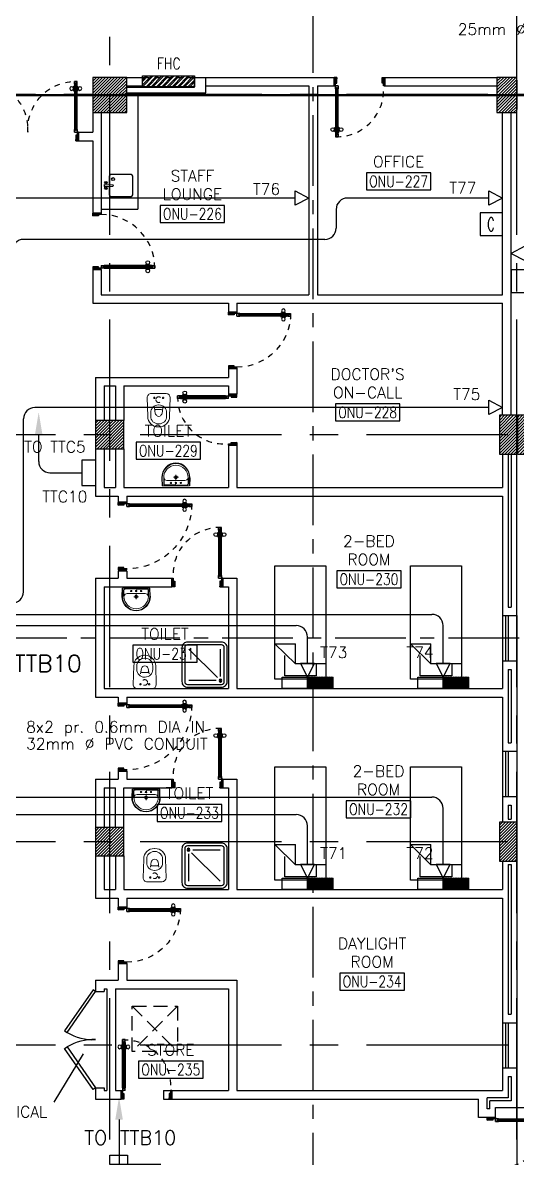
# Model space of a CAD drawing. Extents: x -0.3 to 92.6, y -1.1 to 78.4.
# Drawn here: x 31.34 to 40.09, y 14.55 to 34.64 of the extents above; entities that cross this region are included whole.
import ezdxf
from ezdxf.enums import TextEntityAlignment as Align

# ---------------------------------------------------------------- set-up
doc = ezdxf.new("R2010")
doc.units = 0
doc.header["$MEASUREMENT"] = 0
for name, pattern in [('CENTER', [2, 1.25, -0.25, 0.25, -0.25]), ('CENTERX2', [4, 2.5, -0.5, 0.5, -0.5]), ('DASHED', [0.75, 0.5, -0.25]), ('HIDDEN', [0.375, 0.25, -0.125]), ('HIDDEN2', [0.1875, 0.125, -0.0625])]:
    doc.linetypes.add(name, pattern=pattern)
doc.layers.get('0').update_dxf_attribs({"color": 11, "linetype": 'CONTINUOUS'})
for name, color, linetype in [('AXES', 11, 'CENTERX2'), ('AXES1', 11, 'CENTER'), ('COL', 11, 'CONTINUOUS'), ('DOOR', 11, 'CONTINUOUS'), ('E-CO', 6, 'CONTINUOUS'), ('E-TEL', 4, 'CONTINUOUS'), ('E-TEXT', 2, 'CONTINUOUS'), ('E-WIRE', 4, 'CONTINUOUS'), ('EJ', 11, 'CONTINUOUS'), ('FHC', 11, 'CONTINUOUS'), ('FIX', 11, 'CONTINUOUS'), ('FUR', 11, 'CONTINUOUS'), ('HAT', 11, 'CONTINUOUS'), ('INSUL', 11, 'CONTINUOUS'), ('ME-FIX', 11, 'CONTINUOUS'), ('RM-BOX', 11, 'CONTINUOUS'), ('RM-NAME', 11, 'CONTINUOUS'), ('RM-NO', 11, 'CONTINUOUS'), ('ROOF', 11, 'CONTINUOUS'), ('SHAFT', 11, 'CONTINUOUS'), ('WALL', 11, 'CONTINUOUS'), ('WIN', 11, 'CONTINUOUS')]:
    doc.layers.add(name, color=color, linetype=linetype)
doc.styles.add('ROMANS', font='ROMANS.shx', dxfattribs={"width": 0.6})
doc.styles.get("Standard").update_dxf_attribs({"font": 'TXT.shx'})

# ---------------------------------------------------------------- blocks, each defined once
blk = doc.blocks.new('D1000')
at = {"layer": 'DOOR', "color": 7, "linetype": 'ByBlock'}
for p, q in [((0, 0), (-150, 0)), ((-150, 0), (-150, -25)), ((-150, 0), (0, 0)), ((0, -50), (-114, 0)), ((0, -50), (-40, 0)), ((0, -50), (0, 0)), ((-1050, -25), (-1100, -25)), ((-1100, -75), (-1100, -25)), ((-1100, -25), (-1100, -75)), ((-1050, -75), (-1100, -75)), ((-1050, -42), (-1070, -42)), ((-1070, -42), (-1070, -58)), ((-1050, -58), (-1070, -58)), ((-1050, -25), (-1050, -42)), ((-1050, -58), (-1050, -75)), ((-928, -18), (-1018, -18)), ((-1018, -25), (-1018, -18)), ((-1018, -75), (-1018, -82)), ((-928, -82), (-1018, -82)), ((-1005, -9), (-940, -9)), ((-1005, -18), (-1005, -9)), ((-1005, -18), (-940, -18)), ((-1005, -82), (-940, -82)), ((-1005, -82), (-1005, -91)), ((-1005, -91), (-940, -91)), ((-940, -18), (-940, -9)), ((-940, -82), (-940, -91)), ((-928, -25), (-928, -18)), ((-928, -75), (-928, -82)), ((-200, -42), (-200, -25)), ((-200, -25), (-150, -25)), ((-180, -42), (-200, -42)), ((-200, -75), (-200, -58)), ((-200, -58), (-180, -58)), ((-150, -75), (-200, -75)), ((-180, -58), (-180, -42)), ((-150, -75), (-150, -25)), ((-150, -25), (-100, -25)), ((-100, -25), (-100, -50)), ((0, -50), (-100, -37)), ((-100, -50), (0, -50)), ((-150, -975), (-100, -975)), ((-150, -1000), (-150, -975)), ((-150, -1000), (0, -1000)), ((0, -1000), (-150, -1000)), ((0, -950), (-114, -1000)), ((-100, -975), (-100, -950)), ((0, -950), (-100, -963)), ((-100, -950), (0, -950)), ((0, -950), (-40, -1000)), ((0, -950), (0, -1000))]:
    blk.add_line(p, q, dxfattribs=at)
at = {"layer": 'DOOR', "linetype": 'ByBlock'}
for p, q in [((-200, -25), (-1050, -25)), ((-200, -42), (-1050, -42)), ((-200, -58), (-1050, -58)), ((-1050, -75), (-200, -75))]:
    blk.add_line(p, q, dxfattribs=at)
at = {"layer": 'DOOR', "color": 7, "linetype": 'ByBlock'}
for centre in [(-973, 23), (-973, -124)]:
    blk.add_circle(centre, 32.4, dxfattribs=at)
for centre, radius, start, end in [((0, -50), 134, 158.1598, 169.28), ((0, -50), 74.4, 137.7764, 180), ((0, -50), 54.4, 113.2074, 180), ((0, -50), 154, 161.1053, 166.2858), ((0, -50), 114, 154.0838, 167.3774), ((0, -50), 94.4, 148.0182, 180), ((0, -50), 34.4, 90, 180), ((0, -50), 14.4, 90, 180), ((0, -950), 154, 193.7142, 198.8947), ((0, -950), 134, 190.72, 201.8402), ((0, -950), 94.4, 180, 211.9818), ((0, -950), 74.4, 180, 222.2236), ((0, -950), 54.4, 180, 246.7926), ((0, -950), 34.4, 180, 270), ((0, -950), 14.4, 180, 270)]:
    blk.add_arc(centre, radius, start, end, dxfattribs=at)
at = {"layer": 'DOOR', "linetype": 'HIDDEN', "ltscale": 0.5}
blk.add_arc((-149, -24), 951, 180.0434, 269.9667, dxfattribs=at)
blk = doc.blocks.new('WC1')
at = {"layer": 'FIX', "lineweight": 20}
for p, q in [((-210, 204), (-538, 194)), ((-727, 5), (-727, -5)), ((-674, 5), (-674, -5)), ((-534, 24), (-540, 0)), ((-540, 0), (-534, -24)), ((-475, 141), (-538, 141)), ((-395, 76), (-490, 60)), ((-339, 5), (-339, -5)), ((-137, 0), (-137, 131)), ((-137, -131), (-137, 0)), ((-538, -141), (-475, -141)), ((-538, -194), (-210, -204)), ((-490, -60), (-395, -76)), ((-213, -204), (-210, -204))]:
    blk.add_line(p, q, dxfattribs=at)
at = {"layer": 'FIX', "linetype": 'Continuous', "lineweight": 20}
blk.add_line((-420, -47), (-420, 45), dxfattribs=at)
at = {"layer": 'FIX', "linetype": 'HIDDEN2', "lineweight": 20, "ltscale": 0.3}
blk.add_circle((-245, 0), 49.8, dxfattribs=at)
at = {"layer": 'FIX', "linetype": 'HIDDEN', "lineweight": 20, "ltscale": 0.05}
for centre in [(-213, 78), (-213, -77)]:
    blk.add_circle(centre, 11.6, dxfattribs=at)
at = {"layer": 'FIX', "lineweight": 20}
for centre, radius, start, end in [((-210, 131), 73, 360, 90), ((-538, 5), 189, 90, 180), ((-538, 5), 136, 90, 180), ((-473, -7), 68.2, 128.9242, 152.8468), ((-464, -18), 82, 108.496, 128.9242), ((-475, 5), 136, 360, 90), ((-538, -5), 189, 180, 270), ((-538, -5), 136, 180, 270), ((-473, 7), 68.2, 207.1532, 231.0758), ((-464, 18), 82, 231.0758, 251.504), ((-475, -5), 136, 270, 0), ((-210, -131), 73, 270, 0)]:
    blk.add_arc(centre, radius, start, end, dxfattribs=at)
at = {"layer": 'FIX', "linetype": 'Continuous', "lineweight": 20}
for centre, start, end in [((-443, 46), 357.6662, 91.6121), ((-442, -46), 268.3879, 2.3338)]:
    blk.add_arc(centre, 22.3, start, end, dxfattribs=at)
blk = doc.blocks.new('LAV1')
at = {"layer": 'FIX', "linetype": 'DASHED', "lineweight": 20, "ltscale": 0.05}
for p, q in [((0, 170), (0, 270)), ((0, 170), (0, 270)), ((50, 220), (-50, 220))]:
    blk.add_line(p, q, dxfattribs=at)
at = {"layer": 'FIX', "linetype": 'ByBlock', "ltscale": 0.3}
for p, q in [((-280, 210), (-275, 50)), ((-245, 210), (-245, 85)), ((0, 60), (-220, 60)), ((0, 60), (220, 60)), ((245, 210), (245, 85)), ((280, 210), (275, 50))]:
    blk.add_line(p, q, dxfattribs=at)
at = {"layer": 'FIX', "linetype": 'Continuous', "lineweight": 20}
for p, q in [((-275, 210), (-275, 50)), ((0, 50), (-275, 50)), ((0, 50), (-252, 50)), ((0, 155), (-181, 155)), ((0, 155), (181, 155)), ((0, 50), (275, 50)), ((0, 50), (252, 50)), ((275, 210), (275, 50))]:
    blk.add_line(p, q, dxfattribs=at)
at = {"layer": 'FIX', "lineweight": 20}
for p, q in [((16, 107), (-15, 107)), ((0, 92), (0, 123))]:
    blk.add_line(p, q, dxfattribs=at)
for centre, radius in [((0, 220), 29.5), ((0, 220), 22.5), ((0, 107), 15.5)]:
    blk.add_circle(centre, radius, dxfattribs=at)
at = {"layer": 'FIX', "linetype": 'HIDDEN', "lineweight": 20, "ltscale": 0.05}
for centre in [(-100, 107), (100, 107)]:
    blk.add_circle(centre, 12.4, dxfattribs=at)
at = {"layer": 'FIX', "linetype": 'ByBlock', "ltscale": 0.3}
for centre, radius, start, end in [((7, 220), 287, 91.3776, 182.0064), ((-7, 220), 287, 357.9936, 88.6224), ((-220, 85), 24.9, 179.7021, 269.9486), ((220, 85), 24.9, 270.0514, 0.2979)]:
    blk.add_arc(centre, radius, start, end, dxfattribs=at)
at = {"layer": 'FIX', "linetype": 'Continuous', "lineweight": 20}
for centre, radius, start, end in [((8, 217), 283, 91.6988, 181.351), ((8, 212), 253, 91.7328, 180.4884), ((-8, 217), 283, 358.649, 88.3012), ((-8, 212), 253, 359.5116, 88.2672), ((-179, 222), 66.9, 190.2006, 268.0786), ((179, 222), 66.9, 271.9214, 349.7994)]:
    blk.add_arc(centre, radius, start, end, dxfattribs=at)
blk = doc.blocks.new('SHR1')
at = {"layer": 'FIX'}
for p, q in [((-196, 196), (-700, 700)), ((-143, 218), (-143, 700)), ((-218, 143), (-700, 143))]:
    blk.add_line(p, q, dxfattribs=at)
for points in [[(-825, 125), (-825, 725, -0.414214), (-725, 825), (-125, 825, -0.414214), (-25, 725), (-25, 125, -0.414214), (-125, 25), (-725, 25, -0.414214)], [(-775, 125), (-775, 725, -0.414214), (-725, 775), (-125, 775, -0.414214), (-75, 725), (-75, 125, -0.414214), (-125, 75), (-725, 75, -0.414214)]]:
    blk.add_lwpolyline(points, format="xyb", close=True, dxfattribs=at)
for radius in [25, 15]:
    blk.add_circle((-143, 143), radius, dxfattribs=at)
blk = doc.blocks.new('C11')
at = {"layer": 'HAT'}
h = blk.add_hatch(dxfattribs=at)
h.set_pattern_fill('ANSI31', color=256, scale=300, style=0)
h.set_pattern_definition([(45, (-248556.182, -75061.005), (-26.5165043, 26.5165043), [])])
h.paths.add_polyline_path([(300, 700), (0, 700), (0, 350), (300, 350)])
h.paths.add_polyline_path([(300, 350), (0, 350), (0, 0), (300, 0)])
at = {"layer": 'COL'}
blk.add_lwpolyline([(300, 700), (300, 0), (0, 0), (0, 700)], close=True, dxfattribs=at)
blk = doc.blocks.new('C11D')
at = {"layer": 'COL', "linetype": 'ByBlock'}
for p in [(-320, 0), (0, 0)]:
    blk.add_blockref('C11', p, dxfattribs=at)
blk = doc.blocks.new('C7')
at = {"layer": 'HAT'}
h = blk.add_hatch(dxfattribs=at)
h.set_pattern_fill('ANSI31', color=256, scale=300, style=0)
h.set_pattern_definition([(45, (-248876.182, -51411.005), (-26.5165043, 26.5165043), [])])
h.paths.add_polyline_path([(350, 300), (250, 300), (0, 300), (0, 0), (350, 0)])
at = {"layer": 'COL'}
blk.add_lwpolyline([(0, 300), (0, 0), (350, 0), (350, 300)], close=True, dxfattribs=at)
blk = doc.blocks.new('C5')
at = {"layer": 'HAT', "linetype": 'ByBlock'}
h = blk.add_hatch(dxfattribs=at)
h.set_pattern_fill('ANSI31', color=256, scale=300, style=0)
h.set_pattern_definition([(45, (-223356.182, -51411.005), (-26.516504, 26.516504), [])])
h.paths.add_polyline_path([(300, 300), (0, 300), (0, 0), (300, 0)])
h.paths.add_polyline_path([(600, 300), (300, 300), (300, 0), (600, 0)])
at = {"layer": 'COL'}
blk.add_lwpolyline([(600, 300), (0, 300), (0, 0), (600, 0)], close=True, dxfattribs=at)
blk = doc.blocks.new('RM1')
at = {"layer": 'RM-BOX'}
blk.add_lwpolyline([(570, -200), (-570, -200), (-570, -500), (570, -500)], close=True, dxfattribs=at)
at = {"layer": 'RM-NAME', "style": 'ROMANS'}
for tag, p in [('ROOMNAME1', (0, 324)), ('ROOMNAME2', (0, 0))]:
    blk.add_attdef(tag, text='', height=200, dxfattribs=at).set_placement(p, align=Align.MIDDLE)
at = {"layer": 'RM-NO', "style": 'ROMANS', "width": 0.8}
blk.add_attdef('ROOMNO', text='', height=200, dxfattribs=at).set_placement((0, -350), align=Align.MIDDLE)
blk = doc.blocks.new('DOOR90')
at = {"layer": 'DOOR', "linetype": 'ByBlock'}
for p, q in [((0, 0), (-150, 0)), ((-200, -25), (-1000, -25)), ((-200, -42), (-1000, -42)), ((-200, -58), (-1000, -58)), ((-1000, -75), (-200, -75))]:
    blk.add_line(p, q, dxfattribs=at)
at = {"layer": 'DOOR', "color": 0, "linetype": 'ByBlock'}
for p, q in [((-150, 0), (-150, -25)), ((-150, 0), (0, 0)), ((0, -50), (0, 0)), ((-1050, -25), (-1050, -75)), ((-1050, -75), (-1050, -25)), ((-1000, -25), (-1050, -25)), ((-1000, -75), (-1050, -75)), ((-1020, -42), (-1020, -58)), ((-1000, -42), (-1020, -42)), ((-1000, -58), (-1020, -58)), ((-1000, -25), (-1000, -42)), ((-1000, -58), (-1000, -75)), ((-968, -25), (-968, -18)), ((-878, -18), (-968, -18)), ((-968, -75), (-968, -82)), ((-878, -82), (-968, -82)), ((-955, -18), (-955, -9)), ((-955, -9), (-890, -9)), ((-955, -18), (-890, -18)), ((-955, -82), (-955, -91)), ((-955, -82), (-890, -82)), ((-955, -91), (-890, -91)), ((-890, -18), (-890, -9)), ((-890, -82), (-890, -91)), ((-878, -25), (-878, -18)), ((-878, -75), (-878, -82)), ((-200, -42), (-200, -25)), ((-200, -25), (-150, -25)), ((-180, -42), (-200, -42)), ((-200, -75), (-200, -58)), ((-200, -58), (-180, -58)), ((-150, -75), (-200, -75)), ((-180, -58), (-180, -42)), ((-150, -75), (-150, -25)), ((-150, -25), (-100, -25)), ((-100, -25), (-100, -50)), ((-100, -50), (0, -50)), ((-150, -900), (-150, -875)), ((-150, -875), (-100, -875)), ((0, -900), (-150, -900)), ((-150, -900), (0, -900)), ((-100, -850), (0, -850)), ((-100, -875), (-100, -850)), ((0, -850), (0, -900))]:
    blk.add_line(p, q, dxfattribs=at)
at = {"layer": 'DOOR', "color": 9, "linetype": 'ByBlock'}
for p, q in [((0, -50), (-114, 0)), ((0, -50), (-40, 0)), ((0, -50), (-100, -37)), ((0, -850), (-114, -900)), ((0, -850), (-100, -863)), ((0, -850), (-40, -900))]:
    blk.add_line(p, q, dxfattribs=at)
at = {"layer": 'DOOR', "color": 0, "linetype": 'ByBlock'}
for centre in [(-923, 24), (-923, -124)]:
    blk.add_circle(centre, 32.4, dxfattribs=at)
at = {"layer": 'DOOR', "color": 9, "linetype": 'ByBlock'}
for centre, radius, start, end in [((0, -50), 74.4, 137.7764, 180), ((0, -50), 54.4, 113.2074, 180), ((0, -50), 154, 161.1053, 166.2858), ((0, -50), 134, 158.1598, 169.28), ((0, -50), 114, 154.0838, 167.3774), ((0, -50), 94.4, 148.0182, 180), ((0, -50), 34.4, 90, 180), ((0, -50), 14.4, 90, 180), ((0, -850), 154, 193.7142, 198.8947), ((0, -850), 134, 190.72, 201.8402), ((0, -850), 94.4, 180, 211.9818), ((0, -850), 74.4, 180, 222.2236), ((0, -850), 54.4, 180, 246.7926), ((0, -850), 34.4, 180, 270), ((0, -850), 14.4, 180, 270)]:
    blk.add_arc(centre, radius, start, end, dxfattribs=at)
at = {"layer": 'DOOR', "linetype": 'HIDDEN', "ltscale": 0.5}
blk.add_arc((-222, -50), 828, 178.2701, 275.003, dxfattribs=at)
blk = doc.blocks.new('AH20A')
at = {"layer": 'FUR'}
for p, q in [((0, 0.5), (0, -0.5)), ((1, 0.5), (0, 0.5)), ((0.136, 0.5), (0.136, -0.099)), ((1, -0.5), (1, 0.5)), ((0.136, 0.311), (0.028, 0.311)), ((0.028, 0.311), (0.028, -0.309)), ((0.136, -0.099), (0.313, -0.5)), ((0.136, -0.099), (0.313, -0.099)), ((0.313, -0.5), (0.313, -0.099)), ((0.028, -0.309), (0.208, -0.309)), ((0, -0.5), (1, -0.5))]:
    blk.add_line(p, q, dxfattribs=at)
blk = doc.blocks.new('DOOR100')
at = {"layer": 'DOOR', "color": 0, "linetype": 'ByBlock'}
for p, q in [((-92, 1206), (-92, 1141)), ((-83, 1206), (-92, 1206)), ((-83, 1129), (-83, 1219)), ((-76, 1219), (-83, 1219)), ((-83, 1206), (-83, 1141)), ((-76, 1251), (-76, 1301)), ((-76, 1301), (-26, 1301)), ((-26, 1301), (-76, 1301)), ((-59, 1251), (-76, 1251)), ((-59, 1251), (-59, 1271)), ((-43, 1271), (-59, 1271)), ((-43, 1251), (-43, 1271)), ((-26, 1251), (-43, 1251)), ((-26, 1251), (-26, 1301)), ((-26, 1219), (-19, 1219)), ((-19, 1129), (-19, 1219)), ((-19, 1206), (-19, 1141)), ((-19, 1206), (-10, 1206)), ((-10, 1206), (-10, 1141)), ((-83, 1141), (-92, 1141)), ((-76, 1129), (-83, 1129)), ((-26, 1129), (-19, 1129)), ((-19, 1141), (-10, 1141)), ((-1201, 0), (-1201, 150)), ((-1201, 150), (-1176, 150)), ((-1201, 150), (-1201, 0)), ((-1151, 0), (-1201, 0)), ((-1176, 150), (-1176, 100)), ((-1176, 100), (-1151, 100)), ((-1151, 100), (-1151, 0)), ((-76, 200), (-59, 200)), ((-76, 150), (-76, 200)), ((-76, 150), (-26, 150)), ((-59, 200), (-59, 180)), ((-59, 180), (-43, 180)), ((-51, 100), (-51, 0)), ((-26, 100), (-51, 100)), ((-51, 0), (-1, 0)), ((-43, 200), (-26, 200)), ((-43, 180), (-43, 200)), ((-26, 200), (-26, 150)), ((-1, 150), (-26, 150)), ((-26, 150), (-26, 100)), ((-1, 150), (-1, 0))]:
    blk.add_line(p, q, dxfattribs=at)
at = {"layer": 'DOOR', "linetype": 'ByBlock'}
for p, q in [((-76, 1251), (-76, 200)), ((-59, 200), (-59, 1251)), ((-43, 200), (-43, 1251)), ((-26, 200), (-26, 1251))]:
    blk.add_line(p, q, dxfattribs=at)
at = {"layer": 'DOOR', "color": 9, "linetype": 'ByBlock'}
for p, q in [((-1151, 0), (-1201, 114)), ((-1151, 0), (-1201, 40)), ((-1151, 0), (-1164, 100)), ((-51, 0), (-1, 114)), ((-51, 0), (-38, 100)), ((-51, 0), (-1, 40))]:
    blk.add_line(p, q, dxfattribs=at)
at = {"layer": 'DOOR', "color": 0, "linetype": 'ByBlock'}
for centre in [(-125, 1174), (22, 1174)]:
    blk.add_circle(centre, 32.4, dxfattribs=at)
at = {"layer": 'DOOR', "linetype": 'HIDDEN', "ltscale": 0.5}
blk.add_arc((-27, 152), 1149, 89.961, 180.0931, dxfattribs=at)
at = {"layer": 'DOOR', "color": 9, "linetype": 'ByBlock'}
for centre, radius, start, end in [((-1151, 0), 154, 103.7142, 108.8947), ((-1151, 0), 134, 100.72, 111.8402), ((-1151, 0), 94.4, 90, 121.9818), ((-1151, 0), 74.4, 90, 132.2236), ((-1151, 0), 54.4, 90, 156.7926), ((-1151, 0), 34.4, 90, 180), ((-1151, 0), 14.4, 90, 180), ((-51, 0), 94.4, 58.0182, 90), ((-51, 0), 74.4, 47.7764, 90), ((-51, 0), 54.4, 23.2074, 90), ((-51, 0), 34.4, 0, 90), ((-51, 0), 14.4, 0, 90), ((-51, 0), 134, 68.1598, 79.28), ((-51, 0), 114, 64.0838, 77.3774), ((-51, 0), 154, 71.1053, 76.2858)]:
    blk.add_arc(centre, radius, start, end, dxfattribs=at)
blk = doc.blocks.new('A$C272A55A0')
at = {"layer": 'DOOR', "color": 0, "linetype": 'ByBlock'}
for p, q in [((0, 900), (0, 1050)), ((50, 1050), (0, 1050)), ((50, 950), (50, 1050)), ((1750, 950), (1750, 1050)), ((1750, 1050), (1800, 1050)), ((1800, 1050), (1800, 900)), ((0, 900), (25, 900)), ((25, 950), (50, 950)), ((25, 900), (25, 950)), ((75, 900), (25, 900)), ((25, 850), (25, 900)), ((42, 850), (25, 850)), ((58, 870), (42, 870)), ((42, 870), (42, 850)), ((58, 850), (58, 870)), ((75, 850), (58, 850)), ((75, 900), (75, 850)), ((1725, 900), (1775, 900)), ((1725, 900), (1725, 850)), ((1725, 850), (1742, 850)), ((1742, 870), (1758, 870)), ((1742, 850), (1742, 870)), ((1775, 950), (1750, 950)), ((1758, 870), (1758, 850)), ((1758, 850), (1775, 850)), ((1775, 900), (1775, 950)), ((1800, 900), (1775, 900)), ((1775, 850), (1775, 900)), ((25, 50), (42, 50)), ((25, 50), (25, 0)), ((25, 0), (75, 0)), ((75, 0), (25, 0)), ((42, 50), (42, 30)), ((42, 30), (58, 30)), ((58, 50), (75, 50)), ((58, 50), (58, 30)), ((75, 50), (75, 0)), ((1718, 160), (1709, 160)), ((1709, 95), (1709, 160)), ((1718, 95), (1709, 95)), ((1725, 173), (1718, 173)), ((1718, 173), (1718, 83)), ((1718, 95), (1718, 160)), ((1725, 83), (1718, 83)), ((1742, 50), (1725, 50)), ((1725, 50), (1725, 0)), ((1775, 0), (1725, 0)), ((1725, 0), (1775, 0)), ((1742, 50), (1742, 30)), ((1758, 30), (1742, 30)), ((1775, 50), (1758, 50)), ((1758, 50), (1758, 30)), ((1775, 173), (1782, 173)), ((1775, 83), (1782, 83)), ((1775, 50), (1775, 0)), ((1782, 173), (1782, 83)), ((1782, 160), (1791, 160)), ((1782, 95), (1782, 160)), ((1782, 95), (1791, 95)), ((1791, 95), (1791, 160))]:
    blk.add_line(p, q, dxfattribs=at)
at = {"layer": 'DOOR', "color": 9, "linetype": 'ByBlock'}
for p, q in [((50, 1050), (0, 1010)), ((50, 1050), (0, 937)), ((50, 1050), (37, 950)), ((1750, 1050), (1800, 1010)), ((1750, 1050), (1800, 937)), ((1750, 1050), (1763, 950))]:
    blk.add_line(p, q, dxfattribs=at)
at = {"layer": 'DOOR', "linetype": 'ByBlock'}
for p, q in [((25, 850), (25, 50)), ((42, 850), (42, 50)), ((58, 850), (58, 50)), ((75, 50), (75, 850)), ((1725, 50), (1725, 850)), ((1742, 850), (1742, 50)), ((1758, 850), (1758, 50)), ((1775, 850), (1775, 50))]:
    blk.add_line(p, q, dxfattribs=at)
at = {"layer": 'DOOR', "color": 0, "linetype": 'ByBlock'}
for centre in [(1676, 128), (1824, 128)]:
    blk.add_circle(centre, 32.4, dxfattribs=at)
at = {"layer": 'DOOR', "color": 9, "linetype": 'ByBlock'}
for centre, radius, start, end in [((50, 1050), 54.4, 203.2074, 270), ((50, 1050), 34.4, 180, 270), ((50, 1050), 14.4, 180, 270), ((1750, 1050), 14.4, 270, 0), ((1750, 1050), 34.4, 270, 0), ((1750, 1050), 54.4, 270, 336.7926), ((50, 1050), 74.4, 227.7764, 270), ((50, 1050), 94.4, 238.0182, 270), ((50, 1050), 114, 244.0838, 257.3774), ((50, 1050), 134, 248.1598, 259.28), ((50, 1050), 154, 251.1053, 256.2858), ((1750, 1050), 74.4, 270, 312.2236), ((1750, 1050), 94.4, 270, 301.9818), ((1750, 1050), 114, 282.6226, 295.9162), ((1750, 1050), 134, 280.72, 291.8402), ((1750, 1050), 154, 283.7142, 288.8947)]:
    blk.add_arc(centre, radius, start, end, dxfattribs=at)
at = {"layer": 'DOOR', "linetype": 'HIDDEN', "ltscale": 0.5}
for centre, start, end in [((50, 851), 268.3174, 3.2965), ((1750, 851), 176.7035, 271.6826)]:
    blk.add_arc(centre, 851, start, end, dxfattribs=at)
at = {"layer": 'WALL', "linetype": 'ByBlock'}
blk.add_line((1800, 900), (1800, 1050), dxfattribs=at)
blk = doc.blocks.new('COL50')
at = {"layer": 'COL'}
blk.add_lwpolyline([(-250, 250), (-250, -250), (250, -250), (250, 250)], close=True, dxfattribs=at)
blk = doc.blocks.new('*X36')
at = {"color": 0}
for p, q in [((203889, 139878), (204361, 140350)), ((203889, 139931), (204308, 140350)), ((203889, 139984), (204255, 140350)), ((203889, 140037), (204201, 140350)), ((203889, 140090), (204148, 140350)), ((203889, 140143), (204095, 140350)), ((203889, 140196), (204042, 140350)), ((203889, 140249), (203989, 140350)), ((203889, 140302), (203936, 140350)), ((203914, 139850), (204389, 140325)), ((203967, 139850), (204389, 140272)), ((204020, 139850), (204389, 140219)), ((204073, 139850), (204389, 140166)), ((204126, 139850), (204389, 140113)), ((204179, 139850), (204389, 140060)), ((204232, 139850), (204389, 140006)), ((204285, 139850), (204389, 139953)), ((204338, 139850), (204389, 139900))]:
    blk.add_line(p, q, dxfattribs=at)
blk = doc.blocks.new('*X33')
at = {"color": 0}
for p, q in [((203889, 132665), (204373, 133150)), ((203889, 132718), (204320, 133150)), ((203889, 132771), (204267, 133150)), ((203889, 132824), (204214, 133150)), ((203889, 132877), (204161, 133150)), ((203889, 132930), (204108, 133150)), ((203889, 132983), (204055, 133150)), ((203889, 133036), (204002, 133150)), ((203889, 133089), (203949, 133150)), ((203889, 133143), (203896, 133150)), ((203926, 132650), (204389, 133112)), ((203979, 132650), (204389, 133059)), ((204032, 132650), (204389, 133006)), ((204085, 132650), (204389, 132953)), ((204138, 132650), (204389, 132900)), ((204191, 132650), (204389, 132847)), ((204244, 132650), (204389, 132794)), ((204297, 132650), (204389, 132741)), ((204350, 132650), (204389, 132688))]:
    blk.add_line(p, q, dxfattribs=at)

msp = doc.modelspace()

# ---------------------------------------------------------------- hatches: boundary and pattern name
at = {"layer": 'FHC', "linetype": 'ByBlock', "ltscale": 0.3}
h = msp.add_hatch(dxfattribs=at)
h.set_pattern_fill('ANSI32', color=11, scale=0.175, style=0)
h.set_pattern_definition([(45, (-198.73453, 2.453995), (-0.046403883, 0.046403883), []), (45, (-198.703594, 2.453995), (-0.046403883, 0.046403883), [])])
h.paths.add_polyline_path([(34.3817, 33.505), (34.3817, 33.695), (33.4617, 33.695), (33.4617, 33.505)])
h.paths.add_polyline_path([(33.249, 33.0839), (33.249, 33.5047), (33.5115, 33.5047), (33.5115, 33.0839)], flags=9)

# ---------------------------------------------------------------- linework, layer by layer
at = {"layer": 'AXES'}
for p, q in [((32.8817, -1.1143), (32.8817, 77.6984)), ((40.0817, -1.1143), (40.0817, 77.3484)), ((91.5717, 33.37), (23.8817, 33.37)), ((91.5717, 33.35), (23.8817, 33.35)), ((91.9217, 27.35), (23.8817, 27.35)), ((91.9217, 20.15), (23.8817, 20.15)), ((91.9217, 16.55), (23.8817, 16.55))]:
    msp.add_line(p, q, dxfattribs=at)
at = {"layer": 'AXES1'}
for p, q in [((36.4817, 5.75), (36.4817, 64.57)), ((82.1217, 23.75), (23.8817, 23.75))]:
    msp.add_line(p, q, dxfattribs=at)
at = {"layer": 'COL', "linetype": 'ByBlock'}
msp.add_line((40.0817, 33.62), (40.0817, 33.1), dxfattribs=at)
at = {"layer": 'E-CO', "color": 4}
for points in [[(39.8317, 31.2728), (39.4317, 31.2728), (39.4317, 30.8728), (39.8317, 30.8728)], [(40.3817, 30.2646), (39.9817, 30.2646), (39.9817, 29.8646), (40.3817, 29.8646)]]:
    msp.add_lwpolyline(points, close=True, dxfattribs=at)
at = {"layer": 'E-TEL', "color": 4}
for p, q in [((32.3865, 26.9007), (32.3865, 26.4519)), ((32.6317, 26.9007), (32.3865, 26.9007)), ((32.6317, 26.9007), (32.6317, 26.4519)), ((32.3865, 26.4519), (32.6317, 26.4519)), ((36.5068, 23.3015), (36.2543, 23.3015)), ((36.2543, 23.3015), (36.3805, 23.0594)), ((36.3805, 23.0594), (36.5068, 23.3015)), ((38.9068, 23.3015), (38.6543, 23.3015)), ((38.6543, 23.3015), (38.7805, 23.0594)), ((38.7805, 23.0594), (38.9068, 23.3015)), ((35.9317, 23.0594), (36.8317, 23.0594)), ((35.9317, 22.86), (35.9317, 23.0594)), ((36.3805, 22.86), (36.3805, 23.0594)), ((36.781, 22.86), (36.3805, 23.0468)), ((36.7515, 22.86), (36.3805, 23.033)), ((36.7219, 22.86), (36.3805, 23.0192)), ((36.6923, 22.86), (36.3805, 23.0054)), ((36.6627, 22.86), (36.3805, 22.9916)), ((36.6332, 22.86), (36.3805, 22.9778)), ((36.6036, 22.86), (36.3805, 22.964)), ((36.574, 22.86), (36.3805, 22.9502)), ((36.5444, 22.86), (36.3805, 22.9364)), ((36.5148, 22.86), (36.3805, 22.9226)), ((36.4853, 22.86), (36.3805, 22.9088)), ((36.8106, 22.86), (36.3831, 23.0594)), ((36.8317, 22.864), (36.4127, 23.0594)), ((36.8317, 22.8778), (36.4423, 23.0594)), ((36.8317, 22.8916), (36.4718, 23.0594)), ((36.8317, 22.9054), (36.5014, 23.0594)), ((36.8317, 22.9192), (36.531, 23.0594)), ((36.8317, 22.9329), (36.5606, 23.0594)), ((36.8317, 22.9467), (36.5901, 23.0594)), ((36.8317, 22.9605), (36.6197, 23.0594)), ((36.8317, 22.9743), (36.6493, 23.0594)), ((36.8317, 22.9881), (36.6789, 23.0594)), ((36.8317, 23.0019), (36.7085, 23.0594)), ((36.8317, 23.0157), (36.738, 23.0594)), ((36.8317, 23.0295), (36.7676, 23.0594)), ((36.8317, 23.0433), (36.7972, 23.0594)), ((36.8316, 23.0571), (36.8268, 23.0594)), ((36.8317, 22.86), (36.8317, 23.0594)), ((38.3317, 23.0594), (39.2317, 23.0594)), ((38.3317, 22.86), (38.3317, 23.0594)), ((38.7805, 22.86), (38.7805, 23.0594)), ((39.181, 22.86), (38.7805, 23.0468)), ((39.1515, 22.86), (38.7805, 23.033)), ((39.1219, 22.86), (38.7805, 23.0192)), ((39.0923, 22.86), (38.7805, 23.0054)), ((39.0627, 22.86), (38.7805, 22.9916)), ((39.0332, 22.86), (38.7805, 22.9778)), ((39.0036, 22.86), (38.7805, 22.964)), ((38.974, 22.86), (38.7805, 22.9502)), ((38.9444, 22.86), (38.7805, 22.9364)), ((38.9148, 22.86), (38.7805, 22.9226)), ((38.8853, 22.86), (38.7805, 22.9088)), ((39.2106, 22.86), (38.7831, 23.0594)), ((39.2317, 22.864), (38.8127, 23.0594)), ((39.2317, 22.8778), (38.8423, 23.0594)), ((39.2317, 22.8916), (38.8718, 23.0594)), ((39.2317, 22.9054), (38.9014, 23.0594)), ((39.2317, 22.9192), (38.931, 23.0594)), ((39.2317, 22.9329), (38.9606, 23.0594)), ((39.2317, 22.9467), (38.9901, 23.0594)), ((39.2317, 22.9605), (39.0197, 23.0594)), ((39.2317, 22.9743), (39.0493, 23.0594)), ((39.2317, 22.9881), (39.0789, 23.0594)), ((39.2317, 23.0019), (39.1085, 23.0594)), ((39.2317, 23.0157), (39.138, 23.0594)), ((39.2317, 23.0295), (39.1676, 23.0594)), ((39.2317, 23.0433), (39.1972, 23.0594)), ((39.2316, 23.0571), (39.2268, 23.0594)), ((39.2317, 22.86), (39.2317, 23.0594)), ((36.8317, 22.86), (35.9317, 22.86)), ((36.4557, 22.86), (36.3805, 22.8951)), ((36.4261, 22.86), (36.3805, 22.8813)), ((39.2317, 22.86), (38.3317, 22.86)), ((38.8557, 22.86), (38.7805, 22.8951)), ((38.8261, 22.86), (38.7805, 22.8813)), ((36.5068, 19.7465), (36.2543, 19.7465)), ((36.2543, 19.7465), (36.3805, 19.5044)), ((36.3805, 19.5044), (36.5068, 19.7465)), ((38.9068, 19.7465), (38.6543, 19.7465)), ((38.6543, 19.7465), (38.7805, 19.5044)), ((38.7805, 19.5044), (38.9068, 19.7465)), ((35.9317, 19.5044), (36.8317, 19.5044)), ((35.9317, 19.305), (35.9317, 19.5044)), ((36.3805, 19.305), (36.3805, 19.5044)), ((36.781, 19.305), (36.3805, 19.4918)), ((36.8106, 19.305), (36.3831, 19.5044)), ((36.8317, 19.309), (36.4127, 19.5044)), ((36.8317, 19.3228), (36.4423, 19.5044)), ((36.8317, 19.3366), (36.4718, 19.5044)), ((36.8317, 19.3504), (36.5014, 19.5044)), ((36.8317, 19.3642), (36.531, 19.5044)), ((36.8317, 19.3779), (36.5606, 19.5044)), ((36.8317, 19.3917), (36.5901, 19.5044)), ((36.8317, 19.4055), (36.6197, 19.5044)), ((36.8317, 19.4193), (36.6493, 19.5044)), ((36.8317, 19.4331), (36.6789, 19.5044)), ((36.8317, 19.4469), (36.7085, 19.5044)), ((36.8317, 19.4607), (36.738, 19.5044)), ((36.8317, 19.4745), (36.7676, 19.5044)), ((36.8317, 19.4883), (36.7972, 19.5044)), ((36.8316, 19.5021), (36.8268, 19.5044)), ((36.8317, 19.305), (36.8317, 19.5044)), ((38.3317, 19.5044), (39.2317, 19.5044)), ((38.3317, 19.305), (38.3317, 19.5044)), ((38.7805, 19.305), (38.7805, 19.5044)), ((39.181, 19.305), (38.7805, 19.4918)), ((39.2106, 19.305), (38.7831, 19.5044)), ((39.2317, 19.309), (38.8127, 19.5044)), ((39.2317, 19.3228), (38.8423, 19.5044)), ((39.2317, 19.3366), (38.8718, 19.5044)), ((39.2317, 19.3504), (38.9014, 19.5044)), ((39.2317, 19.3642), (38.931, 19.5044)), ((39.2317, 19.3779), (38.9606, 19.5044)), ((39.2317, 19.3917), (38.9901, 19.5044)), ((39.2317, 19.4055), (39.0197, 19.5044)), ((39.2317, 19.4193), (39.0493, 19.5044)), ((39.2317, 19.4331), (39.0789, 19.5044)), ((39.2317, 19.4469), (39.1085, 19.5044)), ((39.2317, 19.4607), (39.138, 19.5044)), ((39.2317, 19.4745), (39.1676, 19.5044)), ((39.2317, 19.4883), (39.1972, 19.5044)), ((39.2316, 19.5021), (39.2268, 19.5044)), ((39.2317, 19.305), (39.2317, 19.5044)), ((36.8317, 19.305), (35.9317, 19.305)), ((36.7515, 19.305), (36.3805, 19.478)), ((36.7219, 19.305), (36.3805, 19.4642)), ((36.6923, 19.305), (36.3805, 19.4504)), ((36.6627, 19.305), (36.3805, 19.4366)), ((36.6332, 19.305), (36.3805, 19.4228)), ((36.6036, 19.305), (36.3805, 19.409)), ((36.574, 19.305), (36.3805, 19.3952)), ((36.5444, 19.305), (36.3805, 19.3814)), ((36.5148, 19.305), (36.3805, 19.3676)), ((36.4853, 19.305), (36.3805, 19.3538)), ((36.4557, 19.305), (36.3805, 19.3401)), ((36.4261, 19.305), (36.3805, 19.3263)), ((39.2317, 19.305), (38.3317, 19.305)), ((39.1515, 19.305), (38.7805, 19.478)), ((39.1219, 19.305), (38.7805, 19.4642)), ((39.0923, 19.305), (38.7805, 19.4504)), ((39.0627, 19.305), (38.7805, 19.4366)), ((39.0332, 19.305), (38.7805, 19.4228)), ((39.0036, 19.305), (38.7805, 19.409)), ((38.974, 19.305), (38.7805, 19.3952)), ((38.9444, 19.305), (38.7805, 19.3814)), ((38.9148, 19.305), (38.7805, 19.3676)), ((38.8853, 19.305), (38.7805, 19.3538)), ((38.8557, 19.305), (38.7805, 19.3401)), ((38.8261, 19.305), (38.7805, 19.3263))]:
    msp.add_line(p, q, dxfattribs=at)
for points in [[(36.1645, 31.4099), (36.1645, 31.6625), (36.4067, 31.5362), (36.4067, 31.5362)], [(39.5895, 31.4099), (39.5895, 31.6625), (39.8317, 31.5362), (39.8317, 31.5362)], [(40.2238, 30.4315), (40.2238, 30.684), (39.9817, 30.5577), (39.9817, 30.5577)], [(39.5895, 27.7059), (39.5895, 27.9584), (39.8317, 27.8321), (39.8317, 27.8321)]]:
    msp.add_lwpolyline(points, close=True, dxfattribs=at)
at = {"layer": 'E-TEXT', "color": 11}
msp.add_line((32.4116, 16.3967), (31.8941, 15.5434), dxfattribs=at)
msp.add_lwpolyline([(33.7881, 14.4407), (32.8821, 14.4407), (32.8821, 14.6048), (33.1951, 14.6048), (33.1951, 14.2693)], dxfattribs=at)
at = {"layer": 'E-WIRE', "color": 4}
for p, q in [((36.1645, 31.5362), (31.1567, 31.5362)), ((31.8255, 26.6763), (32.3865, 26.6763)), ((29.7922, 24.173), (38.5805, 24.173)), ((29.9422, 23.973), (36.1805, 23.973)), ((29.8467, 20.9409), (38.5805, 20.9409)), ((29.6422, 20.6303), (36.1805, 20.6303)), ((33.0474, 15.2353), (33.0474, 13.7179))]:
    msp.add_line(p, q, dxfattribs=at)
at = {"layer": 'E-WIRE', "linetype": 'Continuous'}
for p, q in [((39.5895, 31.5362), (37.0864, 31.5362)), ((36.8864, 31.3362), (36.8864, 31.0045)), ((36.6864, 30.8045), (31.3567, 30.8045)), ((39.5895, 27.8321), (31.5567, 27.8321)), ((31.6255, 26.8763), (31.6255, 27.35))]:
    msp.add_line(p, q, dxfattribs=at)
at = {"layer": 'E-WIRE', "color": 4, "linetype": 'ByBlock'}
for p, q in [((31.3567, 24.573), (31.3567, 27.6321)), ((38.7805, 23.3015), (38.7805, 23.973)), ((36.3805, 23.3015), (36.3805, 23.773)), ((38.7805, 19.7465), (38.7805, 20.7409)), ((36.3805, 19.7465), (36.3805, 20.4303))]:
    msp.add_line(p, q, dxfattribs=at)
at = {"layer": 'E-WIRE', "linetype": 'Continuous'}
for centre, start, end in [((37.0864, 31.3362), 90, 180), ((36.6864, 31.0045), 270, 0), ((31.3567, 30.6045), 90, 180), ((31.5567, 27.6321), 90, 180), ((31.8255, 26.8763), 180, 270)]:
    msp.add_arc(centre, 0.2, start, end, dxfattribs=at)
at = {"layer": 'E-WIRE', "color": 4, "linetype": 'Continuous'}
for centre, start, end in [((31.1567, 24.573), 270, 0), ((38.5805, 23.973), 0, 90), ((36.1805, 23.773), 0, 90)]:
    msp.add_arc(centre, 0.2, start, end, dxfattribs=at)
at = {"layer": 'E-WIRE', "color": 4}
for centre in [(38.5805, 20.7409), (36.1805, 20.4303)]:
    msp.add_arc(centre, 0.2, 0, 90, dxfattribs=at)
for points in [[(31.6921, 27.35), (31.5588, 27.35), (31.6255, 27.75)], [(33.1141, 15.2353), (32.9807, 15.2353), (33.0474, 15.6353)]]:
    msp.add_solid(points, dxfattribs=at)
at = {"layer": 'EJ'}
for p, q in [((40.0817, 33.62), (40.0817, 36.72)), ((40.0817, 15.45), (40.0817, 13.35))]:
    msp.add_line(p, q, dxfattribs=at)
at = {"layer": 'EJ', "color": 8}
for p, q in [((6.8367, 33.37), (82.3717, 33.37)), ((6.8367, 33.35), (82.3717, 33.35))]:
    msp.add_line(p, q, dxfattribs=at)
at = {"layer": 'FHC', "color": 250, "linetype": 'HIDDEN', "ltscale": 0.25}
msp.add_line((33.4714, 33.67), (34.366, 33.67), dxfattribs=at)
at = {"layer": 'FHC', "linetype": 'ByBlock', "ltscale": 0.3}
msp.add_lwpolyline([(33.4617, 33.695), (34.3817, 33.695), (34.3817, 33.505), (33.4617, 33.505)], close=True, dxfattribs=at)
at = {"layer": 'INSUL'}
for p, q in [((39.9317, 27), (39.9317, 24.3)), ((39.9817, 27), (39.9817, 24.3)), ((39.9317, 24.3), (39.9817, 24.3)), ((39.9317, 23.2), (39.9817, 23.2)), ((39.9317, 23.2), (39.9317, 21.9)), ((39.9817, 23.2), (39.9817, 21.9)), ((39.9317, 21.9), (39.9817, 21.9)), ((39.9317, 20.8), (39.9817, 20.8)), ((39.9317, 20.8), (39.9317, 20.55)), ((39.9817, 20.8), (39.9817, 20.55)), ((39.9317, 20.55), (39.9817, 20.55)), ((39.9317, 19.75), (39.9317, 17.1)), ((39.9317, 19.75), (39.9817, 19.75)), ((39.9817, 19.75), (39.9817, 17.1)), ((39.9317, 17.1), (39.9817, 17.1)), ((39.9317, 16), (39.9817, 16)), ((39.9317, 16), (39.9317, 15.6209)), ((39.9817, 16), (39.9817, 15.5709)), ((39.5567, 15.425), (39.5567, 15.6209)), ((39.9317, 15.6209), (39.5567, 15.6209)), ((39.6067, 15.425), (39.6067, 15.5709)), ((39.9817, 15.5709), (39.6067, 15.5709)), ((39.6067, 15.425), (39.5567, 15.425))]:
    msp.add_line(p, q, dxfattribs=at)
at = {"layer": 'ME-FIX'}
for p, q in [((33.3817, 33.37), (33.3817, 31.3412)), ((33.2421, 31.9538), (32.921, 31.9538)), ((32.783, 31.7735), (32.9382, 31.7674)), ((32.783, 31.7735), (32.783, 31.7414)), ((32.783, 31.7414), (32.9382, 31.7475)), ((32.8712, 31.9039), (32.8712, 31.7674)), ((32.8712, 31.7475), (32.8712, 31.611)), ((33.292, 31.611), (33.292, 31.9039)), ((32.921, 31.5611), (33.2421, 31.5611)), ((32.7317, 31.3412), (33.3817, 31.3412))]:
    msp.add_line(p, q, dxfattribs=at)
for centre, radius in [((32.814, 31.8072), 0.0217), ((32.814, 31.8072), 0.014), ((32.9406, 31.8719), 0.0255), ((32.814, 31.7077), 0.0217), ((32.814, 31.7077), 0.014)]:
    msp.add_circle(centre, radius, dxfattribs=at)
for centre, radius, start, end in [((32.921, 31.9039), 0.0499, 90, 180), ((33.2421, 31.9039), 0.0499, 0, 90), ((32.9382, 31.7575), 0.00997, 270, 90), ((32.921, 31.611), 0.0499, 180, 270), ((33.2421, 31.611), 0.0499, 270, 0)]:
    msp.add_arc(centre, radius, start, end, dxfattribs=at)
at = {"layer": 'ROOF'}
msp.add_line((39.7067, 15.45), (49.7217, 15.45), dxfattribs=at)
at = {"layer": 'SHAFT', "color": 97, "linetype": 'HIDDEN'}
for p, q in [((34.0817, 17.24), (33.2817, 16.44)), ((33.2817, 17.24), (34.0817, 16.44))]:
    msp.add_line(p, q, dxfattribs=at)
msp.add_lwpolyline([(33.2817, 17.24), (34.0817, 17.24), (34.0817, 16.44), (33.2817, 16.44)], close=True, dxfattribs=at)
at = {"layer": 'WALL', "linetype": 'ByBlock'}
for p, q in [((33.1817, 33.67), (33.4617, 33.67)), ((34.3817, 33.67), (36.8498, 33.67)), ((34.3817, 33.495), (34.3817, 33.67)), ((36.8498, 33.67), (36.8498, 33.52)), ((37.7498, 33.67), (39.7317, 33.67)), ((37.7498, 33.67), (37.7498, 33.52)), ((33.1817, 33.52), (33.4617, 33.52)), ((33.1817, 33.495), (34.3817, 33.495)), ((33.1817, 33.395), (34.5817, 33.395)), ((34.5817, 33.52), (36.4067, 33.52)), ((34.5817, 33.395), (34.5817, 33.52)), ((36.4067, 33.52), (36.4067, 29.825)), ((36.5567, 33.52), (36.6919, 33.52)), ((36.5567, 33.52), (36.8498, 33.52)), ((36.5567, 33.52), (36.5567, 29.825)), ((37.7498, 33.52), (39.7283, 33.52)), ((32.7317, 33.05), (32.7317, 31.27)), ((32.3317, 32.55), (32.3317, 32.7)), ((32.5817, 32.55), (32.5817, 31.27)), ((32.5817, 31.27), (32.7317, 31.27)), ((32.5817, 30.27), (32.5817, 29.675)), ((32.5817, 30.27), (32.7317, 30.27)), ((32.7317, 30.27), (32.7317, 29.825)), ((32.7317, 29.825), (36.4067, 29.825)), ((36.5567, 29.825), (39.8317, 29.825)), ((32.5817, 29.675), (34.9817, 29.675)), ((34.9817, 29.675), (34.9817, 29.52)), ((35.1317, 29.675), (39.8317, 29.675)), ((35.1317, 29.675), (35.1317, 29.52)), ((35.1317, 29.52), (34.9817, 29.52)), ((32.6317, 28.365), (34.9817, 28.365)), ((32.6317, 28.365), (32.6317, 26.265)), ((35.1317, 28.52), (34.9817, 28.52)), ((34.9817, 28.52), (34.9817, 28.365)), ((35.1317, 28.52), (35.1317, 28.365)), ((35.1317, 28.365), (35.1317, 28.065)), ((32.7817, 28.215), (32.9817, 28.215)), ((32.7817, 28.215), (32.7817, 27.6)), ((32.7817, 28.215), (32.9817, 28.215)), ((32.9817, 28.215), (32.9817, 27.6)), ((33.1317, 28.215), (33.1317, 27.6)), ((33.1317, 28.215), (34.9817, 28.215)), ((34.9817, 28.215), (34.9817, 28.065)), ((34.9817, 28.065), (35.1317, 28.065)), ((34.9817, 27.165), (34.9817, 26.415)), ((34.9817, 27.165), (35.1317, 27.165)), ((35.1317, 27.165), (35.1317, 26.415)), ((32.7817, 27.1), (32.7817, 26.415)), ((32.9817, 27.1), (32.9817, 26.415)), ((33.1317, 27.1), (33.1317, 26.415)), ((39.8317, 27), (39.8317, 26.415)), ((40.0817, 24.15), (40.0817, 27)), ((32.7817, 26.415), (32.9817, 26.415)), ((32.7817, 26.415), (32.9817, 26.415)), ((33.1317, 26.415), (34.9817, 26.415)), ((35.1317, 26.415), (39.8317, 26.415)), ((32.6317, 26.265), (33.0317, 26.265)), ((32.6317, 26.265), (33.0317, 26.265)), ((33.0317, 26.265), (33.0317, 26.1545)), ((33.1817, 26.1545), (33.0317, 26.1545)), ((33.1817, 26.265), (39.8317, 26.265)), ((33.1817, 26.265), (33.1817, 26.1545)), ((39.8317, 26.265), (39.8317, 24.15)), ((33.0317, 24.9375), (33.0317, 24.81)), ((33.1817, 24.9375), (33.0317, 24.9375)), ((33.1817, 24.9375), (33.1817, 24.81)), ((32.6317, 24.81), (32.6317, 22.71)), ((32.6317, 24.81), (33.0317, 24.81)), ((33.1817, 24.81), (33.9817, 24.81)), ((33.9817, 24.81), (33.9817, 24.66)), ((34.8817, 24.81), (35.1317, 24.81)), ((34.8817, 24.81), (34.8817, 24.66)), ((35.1317, 24.81), (35.1317, 22.86)), ((32.7817, 24.66), (32.7817, 22.86)), ((32.7817, 24.66), (33.9817, 24.66)), ((34.8817, 24.66), (34.9817, 24.66)), ((34.9817, 24.66), (34.9817, 22.86)), ((39.8317, 24.15), (40.0817, 24.15)), ((40.0783, 24.3), (40.0817, 24.3)), ((39.8317, 23.35), (39.8317, 22.86)), ((39.8317, 23.35), (40.0817, 23.35)), ((40.0817, 23.35), (40.0817, 21.75)), ((40.0783, 23.2), (40.0817, 23.2)), ((32.6317, 22.71), (33.0317, 22.71)), ((32.6317, 22.71), (33.0317, 22.71)), ((32.7817, 22.86), (34.9817, 22.86)), ((33.0317, 22.71), (33.0317, 22.5995)), ((33.1817, 22.71), (39.8317, 22.71)), ((33.1817, 22.71), (33.1817, 22.5995)), ((35.1317, 22.86), (39.8317, 22.86)), ((39.8317, 22.7082), (39.8317, 21.75)), ((33.1817, 22.5995), (33.0317, 22.5995)), ((40.0783, 21.9), (40.0817, 21.9)), ((39.8317, 21.75), (40.0817, 21.75)), ((33.0317, 21.3995), (33.0317, 21.255)), ((33.1817, 21.3995), (33.0317, 21.3995)), ((33.1817, 21.3995), (33.1817, 21.255)), ((32.6317, 21.255), (32.6317, 19.155)), ((32.6317, 21.255), (33.0317, 21.255)), ((32.7817, 21.105), (32.9817, 21.105)), ((32.7817, 21.105), (32.7817, 20.4)), ((32.7817, 21.105), (32.9817, 21.105)), ((32.9817, 20.4), (32.9817, 21.105)), ((33.1317, 20.4), (33.1317, 21.105)), ((33.1317, 21.105), (33.9817, 21.105)), ((33.1817, 21.255), (33.9817, 21.255)), ((33.9817, 21.255), (33.9817, 21.105)), ((34.8817, 21.255), (35.1317, 21.255)), ((34.8817, 21.255), (34.8817, 21.105)), ((34.8817, 21.105), (34.9817, 21.105)), ((34.9817, 21.105), (34.9817, 19.305)), ((35.1317, 21.255), (35.1317, 19.305)), ((39.8317, 20.95), (39.8317, 20.5)), ((39.8317, 20.95), (40.0817, 20.95)), ((40.0817, 20.95), (40.0817, 16.95)), ((40.0783, 20.8), (40.0817, 20.8)), ((32.7817, 19.9), (32.7817, 19.305)), ((32.9817, 19.9), (32.9817, 19.305)), ((33.1317, 19.9), (33.1317, 19.305)), ((39.8317, 19.8), (39.8317, 19.3032)), ((32.7817, 19.305), (32.9817, 19.305)), ((32.7817, 19.305), (32.9817, 19.305)), ((33.1317, 19.305), (34.9817, 19.305)), ((35.1317, 19.305), (39.8317, 19.305)), ((32.6317, 19.155), (33.0317, 19.155)), ((33.0317, 19.155), (33.0317, 18.9945)), ((33.1817, 19.155), (39.8317, 19.155)), ((33.1817, 19.155), (33.1817, 18.9945)), ((39.8317, 19.155), (39.8317, 16.95)), ((33.1817, 18.9945), (33.0317, 18.9945)), ((33.0317, 17.9945), (33.0317, 17.7)), ((33.1817, 17.9945), (33.0317, 17.9945)), ((33.1817, 17.9945), (33.1817, 17.7)), ((32.6317, 17.7), (33.0317, 17.7)), ((32.6317, 17.7), (32.6317, 17.5)), ((32.6317, 17.7), (32.6317, 17.5)), ((33.1817, 17.7), (35.1317, 17.7)), ((35.1317, 17.7), (35.1317, 15.75)), ((32.6317, 17.5), (32.7817, 17.5)), ((32.7817, 17.55), (32.8317, 17.55)), ((32.7817, 17.55), (32.7817, 17.5)), ((32.7817, 17.55), (32.8317, 17.55)), ((32.8317, 17.55), (32.8317, 15.75)), ((32.9817, 17.55), (32.9817, 15.75)), ((32.9817, 17.55), (34.9817, 17.55)), ((34.9817, 17.55), (34.9817, 15.75)), ((39.8317, 16.95), (40.0817, 16.95)), ((39.8317, 16.15), (39.8317, 15.75)), ((39.8317, 16.15), (40.0817, 16.15)), ((40.0817, 16.15), (40.0817, 15.6)), ((40.0783, 16), (40.0817, 16)), ((32.6317, 15.8), (32.7817, 15.8)), ((32.6317, 15.8), (32.6317, 15.6)), ((32.6317, 15.8), (32.6317, 15.6)), ((32.7817, 15.8), (32.7817, 15.75)), ((32.7817, 15.75), (32.8317, 15.75)), ((32.7817, 15.75), (32.8317, 15.75)), ((32.9817, 15.75), (33.0817, 15.75)), ((33.0817, 15.75), (33.0817, 15.6)), ((33.8317, 15.75), (34.9817, 15.75)), ((33.8317, 15.75), (34.9817, 15.75)), ((33.8317, 15.75), (33.8317, 15.6)), ((33.9817, 15.75), (33.9817, 15.6)), ((35.1317, 15.75), (39.8317, 15.75)), ((32.6317, 15.6), (33.0817, 15.6)), ((33.8317, 15.6), (39.4067, 15.6))]:
    msp.add_line(p, q, dxfattribs=at)
at = {"layer": 'WALL', "linetype": 'Continuous'}
for p, q in [((34.5817, 33.52), (34.5817, 33.67)), ((34.5817, 33.395), (34.5817, 33.395))]:
    msp.add_line(p, q, dxfattribs=at)
at = {"layer": 'WALL'}
for p, q in [((32.5817, 33.05), (32.5817, 32.7)), ((39.8317, 29.825), (39.8317, 33.05)), ((39.9817, 27.7), (39.9817, 33.05)), ((32.3317, 32.7), (32.5817, 32.7)), ((32.3317, 32.55), (32.5817, 32.55)), ((39.8317, 27.7), (39.8317, 29.675)), ((39.4067, 15.275), (39.4067, 15.6)), ((40.0817, 15.6), (40.0817, 13.3)), ((39.7067, 15.275), (39.4067, 15.275)), ((39.7067, 15.275), (39.7067, 15.45))]:
    msp.add_line(p, q, dxfattribs=at)
for points in [[(32.6317, 17.5001), (32.5875, 17.5308), (32.0843, 16.8086), (32.1284, 16.7779)], [(32.6317, 15.8), (32.5875, 15.7693), (32.0843, 16.4914), (32.1284, 16.5222)]]:
    msp.add_lwpolyline(points, close=True, dxfattribs=at)
for centre, start, end in [((32.5875, 17.5308), 238.62591, 272.86757), ((32.5875, 15.7693), 87.13243, 121.37409)]:
    msp.add_arc(centre, 0.8819, start, end, dxfattribs=at)
at = {"layer": 'WIN'}
for p, q in [((39.8317, 24.15), (39.8317, 23.35)), ((39.8817, 24.15), (39.8817, 23.35)), ((39.9317, 24.15), (39.9317, 23.35)), ((40.0817, 24.15), (40.0817, 23.35)), ((39.8317, 21.75), (39.8317, 20.95)), ((39.8817, 21.75), (39.8817, 20.95)), ((39.9317, 21.75), (39.9317, 20.95)), ((40.0817, 21.75), (40.0817, 20.95)), ((39.8317, 16.95), (39.8317, 16.15)), ((39.8817, 16.95), (39.8817, 16.15)), ((39.9317, 16.95), (39.9317, 16.15)), ((40.0817, 16.95), (40.0817, 16.15))]:
    msp.add_line(p, q, dxfattribs=at)

# ---------------------------------------------------------------- block references
at = {"layer": 'COL', "xscale": 0.001, "yscale": 0.001, "zscale": 0.001}
for name, p in [('C5', (32.5817, 33.37)), ('C7', (39.7317, 33.37)), ('C5', (32.5817, 33.05)), ('C7', (39.7317, 33.05)), ('COL50', (32.8817, 27.35)), ('C11D', (40.1017, 27)), ('C11', (39.7817, 19.8)), ('COL50', (32.8817, 20.15)), ('COL50', (32.8817, 20.15))]:
    msp.add_blockref(name, p, dxfattribs=at)
at = {"layer": 'DOOR', "color": 0, "linetype": 'ByBlock', "zscale": 0.001}
for name, p, xscale, yscale, rotation in [('A$C272A55A0', (30.5317, 33.6004), -0.001, 0.001, 180), ('DOOR90', (36.8498, 33.67), 0.001, 0.001, 90), ('DOOR100', (33.0317, 26.1545), -0.001, 0.001, 270), ('DOOR90', (34.8817, 24.66), 0.001, 0.001, 270), ('DOOR100', (33.0317, 22.6006), -0.001, 0.001, 270), ('DOOR90', (34.8817, 21.105), 0.001, 0.001, 270), ('DOOR90', (33.0817, 15.6), -0.000999999996565748, 0.000999999996565748, 90), ('A$C272A55A0', (40.607, 15.275), -0.000999999996565748, 0.000999999996565748, 90)]:
    msp.add_blockref(name, p, dxfattribs=dict(at, xscale=xscale, yscale=yscale, rotation=rotation))
at = {"layer": 'DOOR', "color": 0, "linetype": 'Continuous', "xscale": 0.001, "yscale": 0.001, "zscale": 0.001, "rotation": 180}
msp.add_blockref('D1000', (32.5817, 30.27), dxfattribs=at)
at = {"layer": 'DOOR', "color": 0, "linetype": 'Continuous', "xscale": -0.001, "yscale": 0.001, "zscale": 0.001}
for p in [(34.9817, 29.52), (33.0317, 18.9945)]:
    msp.add_blockref('D1000', p, dxfattribs=at)
at = {"layer": 'DOOR', "color": 0, "linetype": 'ByBlock', "xscale": 0.001, "yscale": 0.001, "zscale": 0.001}
msp.add_blockref('DOOR90', (35.1317, 28.065), dxfattribs=at)
at = {"layer": 'FIX'}
for name, p, xscale, yscale, zscale, rotation in [('WC1', (33.7482, 28.215), -0.001, 0.001, 0.001, 270), ('AH20A', (36.2548, 23.0282), -2, 0.8999999999999998, 2, 270), ('AH20A', (38.6536, 23.0282), -2, 0.8999999999999998, 2, 270), ('LAV1', (33.3497, 24.679), -0.0008799999997863779, 0.0008799999997863779, 0.00087999999978, 180), ('SHR1', (34.9837, 22.858), -0.001, 0.001, 0.001, 90), ('WC1', (33.5017, 22.723), 0.001, 0.001, 0.001, 270), ('AH20A', (36.2548, 19.4732), -2, 0.8999999999999998, 2, 270), ('AH20A', (38.6536, 19.4732), -2, 0.8999999999999998, 2, 270), ('LAV1', (33.5246, 21.124), -0.0008799999997863779, 0.0008799999997863779, 0.00087999999978, 180), ('SHR1', (34.1337, 20.153), -0.001, 0.001, 0.001, 270), ('WC1', (33.6767, 19.305), 0.001, 0.001, 0.001, 270)]:
    msp.add_blockref(name, p, dxfattribs=dict(at, xscale=xscale, yscale=yscale, zscale=zscale, rotation=rotation))
at = {"layer": 'FIX', "xscale": 0.0008799999997863779, "yscale": 0.0008799999997863779, "zscale": 0.00087999999978}
msp.add_blockref('LAV1', (34.0522, 26.403), dxfattribs=at)
at = {"layer": 'HAT', "xscale": 0.001, "yscale": 0.001, "zscale": 0.001}
for name in ['*X36', '*X33']:
    msp.add_blockref(name, (-171.2569, -112.7497), dxfattribs=at)
at = {"layer": 'RM-NO', "xscale": 0.001, "yscale": 0.001, "zscale": 0.001}
for p, values in [((37.9917, 32.1798), {'ROOMNO': 'ONU-227', 'ROOMNAME2': 'OFFICE'}), ((34.3448, 31.6055), {'ROOMNO': 'ONU-226', 'ROOMNAME2': 'LOUNGE', 'ROOMNAME1': 'STAFF'}), ((37.4445, 28.096), {'ROOMNO': 'ONU-228', 'ROOMNAME2': 'ON-CALL', 'ROOMNAME1': " DOCTOR'S "}), ((33.919, 27.4162), {'ROOMNO': 'ONU-229', 'ROOMNAME2': 'TOILET'}), ((37.4677, 25.1437), {'ROOMNO': 'ONU-230', 'ROOMNAME2': 'ROOM', 'ROOMNAME1': '2-BED'}), ((33.8597, 23.8258), {'ROOMNO': 'ONU-231', 'ROOMNAME2': 'TOILET'}), ((37.6371, 21.0756), {'ROOMNO': 'ONU-232', 'ROOMNAME2': 'ROOM', 'ROOMNAME1': '2-BED'}), ((34.2926, 21.011), {'ROOMNO': 'ONU-233', 'ROOMNAME2': 'TOILET'}), ((37.5242, 18.0272), {'ROOMNO': 'ONU-234', 'ROOMNAME2': 'ROOM', 'ROOMNAME1': 'DAYLIGHT'}), ((33.9625, 16.47), {'ROOMNO': 'ONU-235', 'ROOMNAME2': 'STORE'})]:
    msp.add_blockref('RM1', p, dxfattribs=at).add_auto_attribs(values)

# ---------------------------------------------------------------- texts
at = {"layer": 'E-CO', "color": 2, "style": 'ROMANS', "width": 0.6}
msp.add_text('C', height=0.24, dxfattribs=at).set_placement((39.56, 30.95))
at = {"layer": 'E-TEL', "color": 4, "style": 'ROMANS'}
for s, height, p in [('TO TTC5', 0.2, (31.368, 27.0358, -2.4)), ('TTC10', 0.2, (31.6895, 26.155, -2.4)), ('TO TTB10', 0.3, (30.4948, 23.1538, -2.4))]:
    msp.add_text(s, height=height, dxfattribs=at).set_placement(p)
at = {"layer": 'E-TEXT', "color": 4}
for s, height, p in [('25mm %%C PVC CONDUIT', 0.2, (39.0379, 34.4217, -2.4)), ('8x2 pr. 0.6mm DIA IN', 0.2, (31.4043, 22.0823, -2.4)), ('32mm %%C PVC CONDUIT', 0.2, (31.4043, 21.7842, -2.4)), ('TO TTB10', 0.25, (32.4325, 14.7917, -2.4))]:
    msp.add_text(s, height=height, dxfattribs=at).set_placement(p)
for s, p in [('T76', (35.6559, 31.6949)), ('T77', (39.1274, 31.7148)), ('T75', (39.1975, 28.0655)), ('T73', (36.844, 23.5009)), ('T74', (38.37, 23.5009)), ('T71', (36.844, 19.9483)), ('T72', (38.37, 19.9483))]:
    msp.add_text(s, height=0.2, dxfattribs=at).set_placement(p, align=Align.MIDDLE)
at = {"layer": 'E-TEXT', "color": 4, "style": 'ROMANS'}
msp.add_text('ELECTRICAL', height=0.2, dxfattribs=at).set_placement((30.2602, 15.2731))
at = {"layer": 'FHC', "style": 'ROMANS', "width": 0.8}
msp.add_text('FHC', height=0.2, dxfattribs=at).set_placement((33.7182, 33.8142))

doc.saveas('drawing.dxf')
